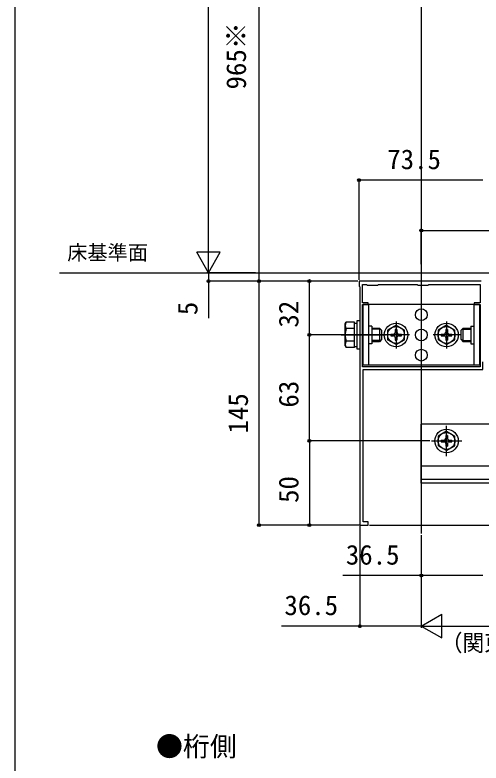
# Model space of a CAD drawing. Units: millimetres, scale not verified. Extents: x -700 to 700, y -1044 to 1038.
# Drawn here: x -700 to -423, y 4.9 to 449.4 of the extents above; entities that cross this region are included whole.
import ezdxf
from ezdxf.enums import TextEntityAlignment as Align

# ---------------------------------------------------------------- set-up
doc = ezdxf.new("R2010")
doc.units = ezdxf.units.MM
doc.header["$LTSCALE"] = 6
for name, color, linetype in [('0-0_0', 7, 'Continuous'), ('0-1_USER1', 3, 'Continuous'), ('0-2_YKK_11', 7, 'Continuous'), ('0-4_YKK_12', 2, 'Continuous'), ('0-5_YKK_13', 4, 'Continuous'), ('0-6_YKK_D', 6, 'Continuous'), ('0-7_YKK_ZWAK', 7, 'Continuous')]:
    doc.layers.add(name, color=color, linetype=linetype)
doc.styles.add('ＭＳ ゴシック', font='')
doc.styles.get('ＭＳ ゴシック').set_extended_font_data('MS Gothic')

msp = doc.modelspace()

# ---------------------------------------------------------------- linework, layer by layer
at = {"layer": '0-0_0'}
msp.add_line((-494.7, 146.303), (-494.2, 146.303), dxfattribs=at)
at = {"layer": '0-2_YKK_11'}
for points in [[(-423, 291.303), (-457.042, 291.303), (-457.225, 291.183), (-457.775, 291.183), (-457.958, 291.303), (-478.042, 291.303), (-478.225, 291.183), (-478.775, 291.183), (-478.958, 291.303), (-487.042, 291.303), (-487.225, 291.183), (-487.775, 291.183), (-487.958, 291.303), (-495.5, 291.303), (-495.5, 288.303), (-495, 287.803)], [(-495, 287.803), (-495, 146.303), (-490, 146.303), (-490, 148.303), (-493, 148.303), (-493, 238.803), (-422, 238.803), (-422, 243.303)]]:
    msp.add_lwpolyline(points, dxfattribs=at)
msp.add_lwpolyline([(-423.5, 240.303), (-493.5, 240.303), (-493.5, 277.303), (-490, 277.303), (-490, 278.303), (-493.5, 278.303), (-493.5, 289.303), (-491, 289.303), (-490.5, 288.803), (-484.5, 288.803), (-484, 289.303), (-461, 289.303), (-460.5, 288.803), (-454.5, 288.803), (-454, 289.303), (-423.5, 289.303), (-423.5, 278.303), (-427, 278.303), (-427, 277.303), (-423.5, 277.303)], close=True, dxfattribs=at)
at = {"layer": '0-4_YKK_12'}
for p, q in [((-458.5, 733.303), (-458.5, 141.303)), ((-673.567, 296.303), (-162.661, 296.303)), ((-473.5, 267.303), (-473.5, 251.303)), ((-443.5, 267.303), (-443.5, 251.303)), ((-465.5, 259.303), (-481.5, 259.303)), ((-435.5, 259.303), (-451.5, 259.303)), ((-271, 206.303), (-458.5, 206.303)), ((-458.5, 171.303), (-458.5, 206.303)), ((-162.661, 181.303), (-458.5, 181.303)), ((-162.661, 173.303), (-458.5, 173.303)), ((-162.661, 171.303), (-458.5, 171.303))]:
    msp.add_line(p, q, dxfattribs=at)
at = {"layer": '0-5_YKK_13'}
for p, q in [((-493, 241.303), (-493, 277.303)), ((-424, 277.303), (-493, 277.303)), ((-489.8, 277.303), (-489.8, 241.303)), ((-427.2, 277.303), (-427.2, 241.303)), ((-503.7, 265.803), (-503.119, 266.808)), ((-498.2, 266.808), (-503.119, 266.808)), ((-498.2, 251.797), (-498.2, 266.808)), ((-503.7, 252.803), (-503.7, 265.803)), ((-498.2, 263.056), (-503.119, 263.056)), ((-498.2, 266.353), (-496.6, 266.353)), ((-498.2, 255.303), (-498.2, 263.303)), ((-488, 264.503), (-489.8, 264.503)), ((-488, 264.503), (-488, 254.103)), ((-488, 263.303), (-483.4, 263.303)), ((-482.752, 262.655), (-488, 262.655)), ((-483.4, 263.303), (-483.4, 255.303)), ((-482.2, 262.103), (-483.4, 263.303)), ((-473.5, 265.053), (-478.5, 262.166)), ((-474, 262.453), (-474, 260.803)), ((-473, 262.453), (-474, 262.453)), ((-473.5, 265.053), (-468.5, 262.166)), ((-473, 262.453), (-473, 260.803)), ((-443.5, 265.053), (-448.5, 262.166)), ((-444, 262.453), (-444, 260.803)), ((-443, 262.453), (-444, 262.453)), ((-443.5, 265.053), (-438.5, 262.166)), ((-443, 262.453), (-443, 260.803)), ((-434.8, 262.103), (-433.6, 263.303)), ((-434.248, 262.655), (-429, 262.655)), ((-433.6, 263.303), (-429, 263.303)), ((-433.6, 255.303), (-433.6, 263.303)), ((-429, 264.503), (-429, 254.103)), ((-429, 264.503), (-427.2, 264.503)), ((-506.2, 259.303), (-479.7, 259.303)), ((-482.2, 262.103), (-482.2, 256.503)), ((-478.5, 262.166), (-478.5, 256.44)), ((-476.65, 259.803), (-475, 259.803)), ((-476.65, 259.803), (-476.65, 258.803)), ((-476.65, 258.803), (-475, 258.803)), ((-472, 259.803), (-470.35, 259.803)), ((-472, 258.803), (-470.35, 258.803)), ((-470.35, 258.803), (-470.35, 259.803)), ((-468.5, 256.44), (-468.5, 262.166)), ((-448.5, 262.166), (-448.5, 256.44)), ((-446.65, 259.803), (-445, 259.803)), ((-446.65, 259.803), (-446.65, 258.803)), ((-446.65, 258.803), (-445, 258.803)), ((-442, 259.803), (-440.35, 259.803)), ((-442, 258.803), (-440.35, 258.803)), ((-440.35, 258.803), (-440.35, 259.803)), ((-438.5, 256.44), (-438.5, 262.166)), ((-434.8, 256.503), (-434.8, 262.103)), ((-498.2, 255.55), (-503.119, 255.55)), ((-488, 254.103), (-489.8, 254.103)), ((-482.752, 255.951), (-488, 255.951)), ((-483.4, 255.303), (-488, 255.303)), ((-482.2, 256.503), (-483.4, 255.303)), ((-473.5, 253.553), (-478.5, 256.44)), ((-474, 257.803), (-474, 256.153)), ((-474, 256.153), (-473, 256.153)), ((-473.5, 253.553), (-468.5, 256.44)), ((-473, 257.803), (-473, 256.153)), ((-443.5, 253.553), (-448.5, 256.44)), ((-444, 257.803), (-444, 256.153)), ((-444, 256.153), (-443, 256.153)), ((-443.5, 253.553), (-438.5, 256.44)), ((-443, 257.803), (-443, 256.153)), ((-434.8, 256.503), (-433.6, 255.303)), ((-434.248, 255.951), (-429, 255.951)), ((-429, 255.303), (-433.6, 255.303)), ((-429, 254.103), (-427.2, 254.103)), ((-503.7, 252.803), (-503.119, 251.797)), ((-498.2, 251.797), (-503.119, 251.797)), ((-496.6, 252.253), (-498.2, 252.253)), ((-443.5, 187.303), (-443.5, 205.303)), ((-443.5, 202.053), (-448.5, 199.166)), ((-443.5, 202.053), (-438.5, 199.166)), ((-452.5, 196.303), (-434.5, 196.303)), ((-448.5, 199.166), (-448.5, 193.44)), ((-446.65, 196.803), (-445, 196.803)), ((-446.65, 196.803), (-446.65, 195.803)), ((-446.65, 195.803), (-445, 195.803)), ((-444, 199.453), (-444, 197.803)), ((-443, 199.453), (-444, 199.453)), ((-443, 199.453), (-443, 197.803)), ((-442, 196.803), (-440.35, 196.803)), ((-442, 195.803), (-440.35, 195.803)), ((-440.35, 195.803), (-440.35, 196.803)), ((-438.5, 193.44), (-438.5, 199.166)), ((-443.5, 190.553), (-448.5, 193.44)), ((-444, 194.803), (-444, 193.153)), ((-444, 193.153), (-443, 193.153)), ((-443.5, 190.553), (-438.5, 193.44)), ((-443, 194.803), (-443, 193.153))]:
    msp.add_line(p, q, dxfattribs=at)
msp.add_lwpolyline([(-424, 277.303), (-424, 241.303), (-493, 241.303)], dxfattribs=at)
msp.add_lwpolyline([(-495, 267.803), (-495, 250.803), (-496.6, 250.803), (-496.6, 267.803)], close=True, dxfattribs=at)
for centre, radius in [((-458.5, 271.303), 3.5), ((-473.5, 259.303), 7), ((-473.5, 259.303), 5), ((-458.5, 259.303), 3.5), ((-443.5, 259.303), 7), ((-443.5, 259.303), 5), ((-458.5, 247.303), 3.5), ((-443.5, 196.303), 7), ((-443.5, 196.303), 5)]:
    msp.add_circle(centre, radius, dxfattribs=at)
for centre, radius, start, end in [((-500.377, 264.932), 3.323, 145.61575, 214.38425), ((-491.281, 259.303), 12.419, 162.41205, 197.58795), ((-475, 260.803), 1, 270, 0), ((-475, 257.803), 1, 0, 90), ((-472, 260.803), 1, 180, 270), ((-472, 257.803), 1, 90, 180), ((-445, 260.803), 1, 270, 0), ((-445, 257.803), 1, 0, 90), ((-442, 260.803), 1, 180, 270), ((-442, 257.803), 1, 90, 180), ((-500.377, 253.674), 3.323, 145.61575, 214.38425), ((-445, 197.803), 1, 270, 0), ((-445, 194.803), 1, 0, 90), ((-442, 197.803), 1, 180, 270), ((-442, 194.803), 1, 90, 180)]:
    msp.add_arc(centre, radius, start, end, dxfattribs=at)
at = {"layer": '0-6_YKK_D'}
for p, q in [((-585, 310.303), (-585, 707.3)), ((-555, 576.303), (-555, 291.303)), ((-495.5, 292.003), (-495.5, 352.303)), ((-422, 351.303), (-495.5, 351.303)), ((-585, 296.303), (-585, 320.552)), ((-458.5, 301.303), (-458.5, 322.303)), ((-585, 296.303), (-592, 308.427)), ((-578, 308.427), (-592, 308.427)), ((-585, 296.303), (-578, 308.427)), ((-585, 296.303), (-585, 299.703)), ((-557, 296.303), (-586, 296.303)), ((-559.25, 296.303), (-586, 296.303)), ((-585, 296.303), (-585, 291.303)), ((-496.2, 291.303), (-586, 291.303)), ((-585, 291.303), (-585, 269.23)), ((-496.2, 291.303), (-556, 291.303)), ((-496.2, 291.303), (-556, 291.303)), ((-555, 291.303), (-555, 146.303)), ((-496.2, 291.303), (-526, 291.303)), ((-525, 259.303), (-525, 291.303)), ((-480.7, 259.303), (-526, 259.303)), ((-480.7, 259.303), (-526, 259.303)), ((-525, 196.303), (-525, 259.303)), ((-453.5, 196.303), (-526, 196.303)), ((-453.5, 196.303), (-526, 196.303)), ((-525, 196.303), (-525, 146.303)), ((-495.7, 146.303), (-556, 146.303)), ((-495.2, 146.303), (-526, 146.303)), ((-495, 145.603), (-495, 85.303)), ((-489.3, 146.303), (-185, 146.303)), ((-458.5, 140.303), (-458.5, 85.303)), ((-458.5, 140.303), (-458.5, 85.303)), ((-458.5, 126.153), (-458.5, 115.303)), ((-458.5, 86.303), (-446.376, 93.303)), ((-446.376, 79.303), (-446.376, 93.303)), ((-458.5, 86.303), (-446.376, 79.303)), ((-458.5, 86.303), (-434.251, 86.303)), ((-444.5, 86.303), (327.5, 86.303))]:
    msp.add_line(p, q, dxfattribs=at)
for points in [[(-458.5, 321.303), (-422, 321.303), (-375.327, 321.303)], [(-422, 116.303), (-458.5, 116.303), (-505.173, 116.303)], [(-458.5, 86.303), (-495, 86.303), (-541.673, 86.303)]]:
    msp.add_lwpolyline(points, dxfattribs=at)
for centre in [(-495.5, 351.303), (-458.5, 321.303), (-585, 291.303), (-555, 291.303), (-555, 291.303), (-525, 291.303), (-525, 259.303), (-525, 259.303), (-525, 196.303), (-525, 196.303), (-555, 146.303), (-525, 146.303), (-458.5, 116.303), (-495, 86.303)]:
    msp.add_circle(centre, 0.85, dxfattribs=at)
at = {"layer": '0-7_YKK_ZWAK'}
msp.add_line((-700, 996.3), (-700, -1043.7), dxfattribs=at)

# ---------------------------------------------------------------- texts
at = {"layer": '0-1_USER1', "style": 'ＭＳ ゴシック'}
for s, height, p in [('床基準面', 8.798, (-668.947, 301.19)), ('●桁側', 11.73, (-616.182, 5.391))]:
    msp.add_text(s, height=height, dxfattribs=at).set_placement(p, align=Align.BOTTOM_LEFT)
at = {"layer": '0-6_YKK_D', "style": 'ＭＳ ゴシック'}
for s, p in [('965※', (-559.182, 405.166)), ('5', (-588, 271.048)), ('32', (-528, 263.666)), ('63', (-528, 216.121)), ('145', (-558, 200.712)), ('50', (-528, 159.485))]:
    msp.add_text(s, height=11.73, rotation=90, dxfattribs=at).set_placement(p, align=Align.BOTTOM_LEFT)
for s, p in [('73.5', (-478.75, 354.303)), ('36.5', (-503.355, 119.303)), ('36.5', (-539.855, 89.303))]:
    msp.add_text(s, height=11.73, dxfattribs=at).set_placement(p, align=Align.BOTTOM_LEFT)
at = {"layer": '0-6_YKK_D', "style": 'ＭＳ ゴシック', "width": 0.95}
msp.add_text('（関東間：1820､2730､3640､4550､MM：2000､3000､4000､5000､九州・四国間：1910､2865､3820､4775）', height=9.971, dxfattribs=at).set_placement((-446.908, 68.385), align=Align.BOTTOM_LEFT)

doc.saveas('drawing.dxf')
